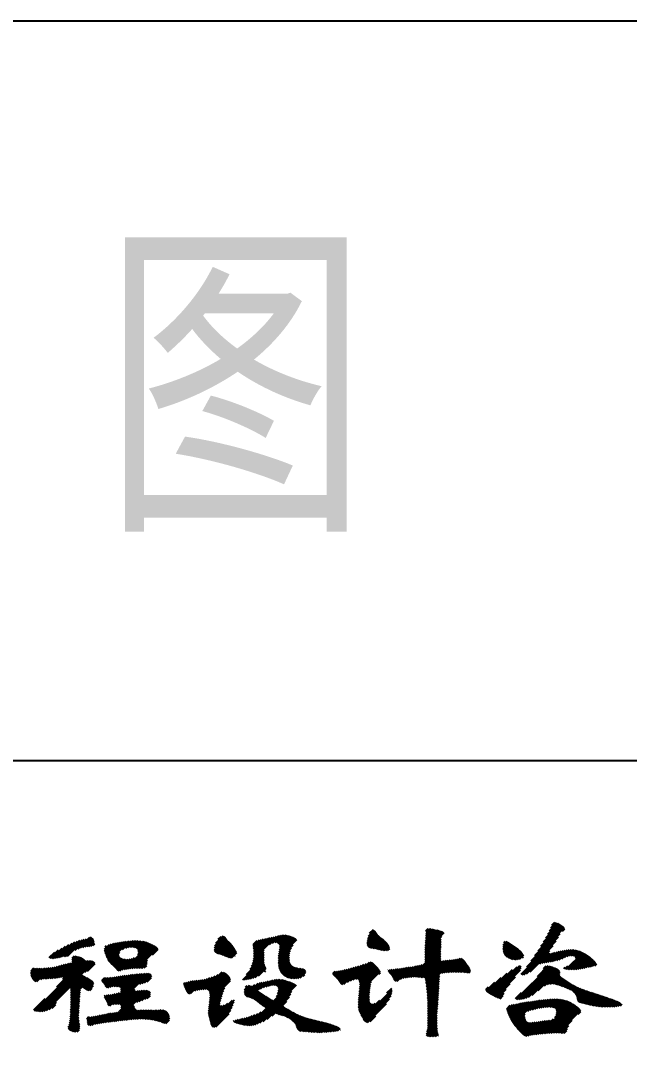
# Model space of a CAD drawing. Extents: x -144902 to 588294, y -160863 to 65494.
# Drawn here: x -60899 to -59256, y 42163 to 44960 of the extents above; entities that cross this region are included whole.
import ezdxf

# ---------------------------------------------------------------- set-up
doc = ezdxf.new("R2010")
doc.units = 0
doc.header["$LTSCALE"] = 100
doc.layers.add('DQ', color=7, linetype='CONTINUOUS')
doc.layers.add('TAB', color=7, linetype='CONTINUOUS')
doc.styles.get("Standard").update_dxf_attribs({"font": 'tssdeng.shx', "width": 0.7, "bigfont": 'tssdchn.shx'})

msp = doc.modelspace()

# ---------------------------------------------------------------- linework, layer by layer
at = {"layer": 'DQ'}
for p, q in [((-59502.68, 42450.134), (-59435.671, 42517.143)), ((-59494.755, 42462.574), (-59438.282, 42519.047)), ((-59487.569, 42474.275), (-59441, 42520.843)), ((-59481.29, 42485.069), (-59443.848, 42522.51)), ((-59476.154, 42494.719), (-59446.808, 42524.065)), ((-59472.058, 42503.329), (-59449.938, 42525.45)), ((-59468.379, 42511.523), (-59453.341, 42526.562)), ((-59465.71, 42518.707), (-59457.285, 42527.132)), ((-60374.534, 42463.168), (-60348.501, 42489.201)), ((-60372.032, 42470.184), (-60351.963, 42490.253)), ((-60365.756, 42480.975), (-60357.951, 42488.78)), ((-60270.338, 42427.408), (-60208.348, 42489.397)), ((-60226.839, 42466.391), (-60202.214, 42491.017)), ((-60218.736, 42469.98), (-60196.585, 42492.131)), ((-60212.299, 42471.902), (-60191.443, 42492.758)), ((-60207.729, 42471.957), (-60186.809, 42492.877)), ((-60204.361, 42470.81), (-60182.614, 42492.558)), ((-60202.023, 42468.634), (-60178.739, 42491.918)), ((-60200.521, 42465.621), (-60175.048, 42491.094)), ((-60199.819, 42457.294), (-60168.049, 42489.064)), ((-60199.808, 42461.82), (-60171.494, 42490.133)), ((-59963.824, 42467.552), (-59935.788, 42495.588)), ((-59963.731, 42472.159), (-59937.741, 42498.15)), ((-59963.168, 42477.237), (-59939.433, 42500.973)), ((-59963.091, 42463.77), (-59933.647, 42493.214)), ((-59962.033, 42482.887), (-59941.279, 42503.641)), ((-59961.419, 42460.927), (-59931.37, 42490.976)), ((-59960.056, 42489.379), (-59943.567, 42505.868)), ((-59958.761, 42459.071), (-59928.997, 42488.835)), ((-59956.986, 42496.963), (-59946.784, 42507.165)), ((-59807.166, 42443.621), (-59761.842, 42488.944)), ((-59807.135, 42448.166), (-59755.957, 42499.344)), ((-59807.074, 42452.742), (-59758.302, 42501.514)), ((-59807, 42457.33), (-59761.36, 42502.971)), ((-59806.876, 42461.969), (-59764.728, 42504.117)), ((-59806.708, 42466.652), (-59768.247, 42505.113)), ((-59806.507, 42471.368), (-59771.91, 42505.965)), ((-59806.223, 42476.167), (-59775.58, 42506.809)), ((-59805.867, 42481.038), (-59779.282, 42507.623)), ((-59805.717, 42503.761), (-59799.474, 42510.004)), ((-59805.465, 42485.954), (-59783.04, 42508.379)), ((-59805.105, 42490.829), (-59786.87, 42509.064)), ((-59804.875, 42500.089), (-59794.934, 42510.029)), ((-59804.848, 42495.601), (-59790.82, 42509.628)), ((-59532.573, 42406.697), (-59442.572, 42496.697)), ((-59521.173, 42422.611), (-59431.137, 42512.648)), ((-59511.379, 42436.92), (-59433.247, 42515.052)), ((-59436.591, 42502.679), (-59430.252, 42509.017)), ((-60810.109, 42429.404), (-60777.522, 42461.991)), ((-60805.13, 42429.869), (-60768.533, 42466.465)), ((-60799.746, 42430.738), (-60760.157, 42470.327)), ((-60793.96, 42432.009), (-60752.407, 42473.562)), ((-60788.138, 42433.316), (-60745.312, 42476.143)), ((-60782.678, 42434.262), (-60738.839, 42478.1)), ((-60777.669, 42434.756), (-60732.953, 42479.471)), ((-60772.514, 42435.396), (-60727.137, 42480.774)), ((-60751.673, 42451.722), (-60720.939, 42482.456)), ((-60743.8, 42455.08), (-60711.847, 42487.033)), ((-60736.935, 42457.431), (-60707.288, 42487.078)), ((-60730.723, 42459.128), (-60704.628, 42485.223)), ((-60724.999, 42460.337), (-60702.652, 42482.685)), ((-60719.655, 42461.167), (-60701.153, 42479.669)), ((-60714.635, 42461.672), (-60700.009, 42476.298)), ((-60709.537, 42462.256), (-60699.259, 42472.533)), ((-60703.572, 42463.706), (-60699.055, 42468.222)), ((-60672.536, 42454.109), (-60659.386, 42467.259)), ((-60672.084, 42450.046), (-60653.253, 42468.877)), ((-60671.272, 42446.343), (-60647.477, 42470.139)), ((-60670.832, 42460.328), (-60667.254, 42463.906)), ((-60670.28, 42442.821), (-60641.844, 42471.257)), ((-60669.177, 42439.409), (-60636.349, 42472.237)), ((-60668.006, 42436.066), (-60630.855, 42473.216)), ((-60666.813, 42432.744), (-60625.441, 42474.115)), ((-60665.464, 42429.578), (-60620.103, 42474.939)), ((-60663.965, 42426.562), (-60614.906, 42475.621)), ((-60662.317, 42423.695), (-60609.809, 42476.204)), ((-60660.488, 42421.009), (-60604.814, 42476.684)), ((-60623.846, 42453.137), (-60599.952, 42477.031)), ((-60618.768, 42399.523), (-60548.523, 42469.768)), ((-60615.328, 42457.141), (-60595.201, 42477.267)), ((-60613.406, 42400.371), (-60545.432, 42468.344)), ((-60609.207, 42458.746), (-60590.561, 42477.392)), ((-60608.207, 42401.054), (-60542.395, 42466.867)), ((-60604.047, 42459.392), (-60586.05, 42477.388)), ((-60602.973, 42401.774), (-60539.444, 42465.304)), ((-60599.403, 42459.521), (-60581.649, 42477.275)), ((-60597.856, 42402.377), (-60536.562, 42463.67)), ((-60595.145, 42459.264), (-60577.371, 42477.038)), ((-60592.844, 42402.874), (-60533.741, 42461.977)), ((-60591.27, 42458.624), (-60573.232, 42476.663)), ((-60587.916, 42457.463), (-60569.225, 42476.155)), ((-60585.114, 42455.751), (-60565.374, 42475.491)), ((-60582.992, 42453.358), (-60561.694, 42474.656)), ((-60582.777, 42440.029), (-60551.672, 42471.134)), ((-60581.728, 42450.108), (-60558.188, 42473.647)), ((-60581.542, 42445.778), (-60554.882, 42472.439)), ((-60375.937, 42452.736), (-60344.107, 42484.565)), ((-60375.623, 42457.564), (-60345.991, 42487.196)), ((-60375.332, 42448.825), (-60342.364, 42481.794)), ((-60373.681, 42445.962), (-60340.351, 42479.292)), ((-60371.251, 42443.877), (-60338.012, 42477.116)), ((-60368.102, 42442.511), (-60335.586, 42475.028)), ((-60364.538, 42441.561), (-60333.253, 42472.846)), ((-60360.959, 42440.625), (-60331.023, 42470.561)), ((-60357.523, 42439.546), (-60328.907, 42468.162)), ((-60354.192, 42438.363), (-60326.879, 42465.676)), ((-60350.95, 42437.09), (-60324.948, 42463.092)), ((-60347.781, 42435.745), (-60323.106, 42460.419)), ((-60271.474, 42462.389), (-60254.325, 42479.538)), ((-60271.34, 42467.038), (-60260.99, 42477.388)), ((-60270.849, 42458.5), (-60248.621, 42480.728)), ((-60270.129, 42454.705), (-60243.021, 42481.813)), ((-60269.729, 42432.53), (-60214.39, 42487.87)), ((-60269.703, 42450.615), (-60237.388, 42482.931)), ((-60269.463, 42446.341), (-60231.733, 42484.071)), ((-60269.423, 42437.352), (-60220.269, 42486.506)), ((-60269.375, 42441.914), (-60226.034, 42485.255)), ((-60203.227, 42426.797), (-60163.847, 42466.178)), ((-60202.995, 42431.544), (-60153.866, 42480.673)), ((-60202.617, 42436.437), (-60155.687, 42483.367)), ((-60202.019, 42441.549), (-60158.352, 42485.217)), ((-60201.24, 42446.843), (-60161.396, 42486.687)), ((-60200.447, 42452.151), (-60164.671, 42487.927)), ((-59955.438, 42457.879), (-59926.559, 42486.758)), ((-59951.716, 42457.086), (-59924.065, 42484.737)), ((-59947.852, 42456.435), (-59921.523, 42482.764)), ((-59944.067, 42455.706), (-59918.997, 42480.776)), ((-59940.352, 42454.906), (-59916.542, 42478.716)), ((-59936.695, 42454.048), (-59914.166, 42476.577)), ((-59933.064, 42453.165), (-59911.884, 42474.345)), ((-59929.371, 42452.343), (-59909.722, 42471.992)), ((-59925.558, 42451.641), (-59907.7, 42469.499)), ((-59921.633, 42451.052), (-59905.874, 42466.811)), ((-59917.556, 42450.614), (-59904.342, 42463.828)), ((-59913.283, 42450.372), (-59903.212, 42460.443)), ((-59807.338, 42420.874), (-59764.402, 42463.81)), ((-59807.243, 42425.485), (-59764.372, 42468.356)), ((-59807.209, 42430.034), (-59764.37, 42472.872)), ((-59807.185, 42434.572), (-59764.299, 42477.458)), ((-59807.171, 42439.1), (-59763.807, 42482.465)), ((-59596.737, 42459.916), (-59582.43, 42474.223)), ((-59596.705, 42455.434), (-59579.727, 42472.411)), ((-59596.426, 42464.741), (-59585.69, 42475.478)), ((-59596.392, 42451.231), (-59577.015, 42470.609)), ((-59595.757, 42447.352), (-59574.301, 42468.807)), ((-59594.803, 42443.791), (-59571.581, 42467.013)), ((-59594.778, 42470.904), (-59590.773, 42474.909)), ((-59593.519, 42440.56), (-59568.859, 42465.22)), ((-59591.864, 42437.7), (-59566.137, 42463.428)), ((-59589.851, 42435.199), (-59563.453, 42461.597)), ((-59547.941, 42386.814), (-59447.089, 42487.666)), ((-59545.694, 42384.546), (-59453.286, 42476.954)), ((-59541.129, 42384.597), (-59461.423, 42464.302)), ((-60821.75, 42431.308), (-60806.775, 42446.282)), ((-60818.727, 42429.816), (-60796.331, 42452.212)), ((-60814.688, 42429.34), (-60786.735, 42457.293)), ((-60799.388, 42376.919), (-60741.924, 42434.383)), ((-60794.143, 42377.649), (-60738.344, 42433.448)), ((-60788.83, 42378.447), (-60734.881, 42432.396)), ((-60760.138, 42429.713), (-60753.35, 42436.501)), ((-60759.649, 42425.687), (-60749.354, 42435.982)), ((-60759.539, 42421.283), (-60745.58, 42435.241)), ((-60658.524, 42418.459), (-60631.24, 42445.743)), ((-60656.427, 42416.041), (-60632.893, 42439.575)), ((-60654.196, 42413.757), (-60632.281, 42435.672)), ((-60651.836, 42411.602), (-60630.493, 42432.946)), ((-60587.99, 42403.212), (-60531.134, 42460.069)), ((-60583.311, 42403.377), (-60528.937, 42457.751)), ((-60543.419, 42438.755), (-60527.703, 42454.471)), ((-60344.611, 42434.4), (-60321.354, 42457.656)), ((-60341.341, 42433.155), (-60319.667, 42454.829)), ((-60337.911, 42432.07), (-60318.084, 42451.897)), ((-60334.205, 42431.261), (-60316.682, 42448.785)), ((-60329.958, 42430.994), (-60315.832, 42445.119)), ((-60320.602, 42435.835), (-60320.307, 42436.13)), ((-60289.327, 42385.845), (-60241.838, 42433.334)), ((-60279.485, 42400.201), (-60241.728, 42437.958)), ((-60275.406, 42408.795), (-60241.619, 42442.582)), ((-60272.951, 42415.764), (-60241.575, 42447.141)), ((-60271.349, 42421.882), (-60241.233, 42451.998)), ((-60203.318, 42422.192), (-60167.778, 42457.731)), ((-60203.261, 42417.734), (-60170.273, 42450.722)), ((-60202.979, 42413.501), (-60171.964, 42444.516)), ((-60202.507, 42409.458), (-60173.022, 42438.943)), ((-60201.8, 42405.65), (-60173.555, 42433.896)), ((-59908.529, 42450.611), (-59902.986, 42456.155)), ((-59844.703, 42378.995), (-59764.456, 42459.242)), ((-59839.992, 42379.191), (-59764.52, 42454.664)), ((-59835.426, 42379.243), (-59764.628, 42450.04)), ((-59830.997, 42379.157), (-59764.804, 42445.35)), ((-59826.733, 42378.906), (-59764.941, 42440.698)), ((-59822.565, 42378.56), (-59765.056, 42436.068)), ((-59587.412, 42433.123), (-59560.839, 42459.696)), ((-59584.58, 42431.441), (-59558.267, 42457.753)), ((-59581.484, 42430.021), (-59555.76, 42455.746)), ((-59578.281, 42428.71), (-59553.309, 42453.682)), ((-59574.92, 42427.556), (-59550.91, 42451.566)), ((-59571.344, 42426.617), (-59548.562, 42449.399)), ((-59567.48, 42425.966), (-59546.277, 42447.17)), ((-59563.123, 42425.809), (-59544.174, 42444.758)), ((-59558.172, 42426.245), (-59542.345, 42442.072)), ((-59552.482, 42427.42), (-59541.019, 42438.883)), ((-59544.362, 42431.026), (-59541.978, 42433.41)), ((-59533.696, 42387.515), (-59470.808, 42450.403)), ((-59523.451, 42393.245), (-59472.789, 42443.908)), ((-59497.851, 42414.331), (-59468.917, 42443.264)), ((-59491.217, 42416.45), (-59463.045, 42444.622)), ((-59485.763, 42417.389), (-59457.212, 42445.94)), ((-59480.344, 42418.294), (-59451.436, 42447.201)), ((-59474.878, 42419.244), (-59445.727, 42448.395)), ((-59469.338, 42420.269), (-59440.093, 42449.515)), ((-59463.74, 42421.353), (-59434.54, 42450.553)), ((-59458.038, 42422.54), (-59429.104, 42451.474)), ((-59452.137, 42423.926), (-59423.784, 42452.28)), ((-59445.908, 42425.641), (-59418.627, 42452.922)), ((-59438.469, 42428.565), (-59413.69, 42453.344)), ((-59430.786, 42431.734), (-59409.049, 42453.47)), ((-59426.419, 42399.982), (-59380.763, 42445.638)), ((-59423.815, 42434.19), (-59404.786, 42453.219)), ((-59422.338, 42399.549), (-59377.787, 42444.099)), ((-59418.063, 42399.31), (-59374.867, 42442.505)), ((-59417.619, 42435.871), (-59400.867, 42452.622)), ((-59413.65, 42399.207), (-59372.026, 42440.831)), ((-59412.32, 42436.655), (-59397.166, 42451.809)), ((-59409.147, 42399.196), (-59369.249, 42439.093)), ((-59408.024, 42436.436), (-59393.645, 42450.816)), ((-59404.579, 42435.366), (-59390.264, 42449.682)), ((-59404.457, 42399.371), (-59366.544, 42437.284)), ((-59402.332, 42433.099), (-59387.012, 42448.419)), ((-59401.39, 42429.526), (-59383.848, 42447.069)), ((-59399.552, 42399.761), (-59363.915, 42435.398)), ((-59394.471, 42400.328), (-59361.359, 42433.44)), ((-60861.029, 42288.189), (-60724.981, 42424.238)), ((-60859.232, 42366.737), (-60821.573, 42404.396)), ((-60857.487, 42287.217), (-60721.15, 42423.554)), ((-60854.813, 42366.641), (-60816.372, 42405.082)), ((-60853.573, 42286.616), (-60716.402, 42423.787)), ((-60849.438, 42286.237), (-60711.967, 42423.708)), ((-60845.12, 42286.04), (-60707.815, 42423.345)), ((-60844.207, 42372.733), (-60811.012, 42405.928)), ((-60840.546, 42286.099), (-60704.062, 42422.583)), ((-60838.578, 42373.847), (-60805.436, 42406.989)), ((-60835.274, 42286.856), (-60700.817, 42421.313)), ((-60833.576, 42374.334), (-60799.557, 42408.354)), ((-60828.837, 42374.558), (-60793.08, 42410.316)), ((-60824.168, 42374.713), (-60786.691, 42412.19)), ((-60819.408, 42374.958), (-60780.647, 42413.719)), ((-60814.552, 42375.299), (-60774.801, 42415.05)), ((-60809.584, 42375.753), (-60769.091, 42416.246)), ((-60804.525, 42376.296), (-60763.216, 42417.606)), ((-60801.354, 42352.379), (-60726.718, 42427.015)), ((-60784.771, 42373.477), (-60728.81, 42429.438)), ((-60784.226, 42378.537), (-60731.654, 42431.109)), ((-60725.654, 42391.962), (-60698.436, 42419.18)), ((-60718.105, 42394.995), (-60697.764, 42415.337)), ((-60649.448, 42409.476), (-60627.96, 42430.963)), ((-60647.093, 42407.316), (-60624.832, 42429.578)), ((-60644.793, 42405.101), (-60621.372, 42428.522)), ((-60642.589, 42402.791), (-60617.597, 42427.782)), ((-60640.548, 42400.317), (-60613.396, 42427.469)), ((-60638.714, 42397.637), (-60608.739, 42427.611)), ((-60635.762, 42396.073), (-60603.692, 42428.143)), ((-60631.313, 42396.008), (-60597.976, 42429.345)), ((-60624.699, 42398.107), (-60591.192, 42431.614)), ((-60578.972, 42403.201), (-60556.297, 42425.877)), ((-60574.742, 42402.917), (-60557.871, 42419.787)), ((-60570.46, 42402.684), (-60557.93, 42415.214)), ((-60565.222, 42403.407), (-60558.305, 42410.324)), ((-60557.93, 42415.214), (-60557.758, 42415.386)), ((-60557.871, 42419.787), (-60557.766, 42419.893)), ((-60298.79, 42371.867), (-60241.947, 42428.71)), ((-60294.53, 42371.612), (-60242.007, 42424.135)), ((-60289.364, 42372.263), (-60241.762, 42419.866)), ((-60283.972, 42373.14), (-60241.13, 42415.983)), ((-60278.424, 42374.174), (-60240.109, 42412.489)), ((-60272.457, 42375.626), (-60238.669, 42409.415)), ((-60265.562, 42378.006), (-60237.266, 42406.302)), ((-60200.897, 42402.039), (-60173.688, 42429.247)), ((-60199.747, 42398.675), (-60173.411, 42425.01)), ((-60198.408, 42395.498), (-60172.713, 42421.193)), ((-60196.839, 42392.553), (-60171.611, 42417.781)), ((-60195.054, 42389.823), (-60170.145, 42414.732)), ((-60193.048, 42387.314), (-60168.3, 42412.062)), ((-60190.798, 42385.049), (-60166.078, 42409.77)), ((-60188.326, 42383.007), (-60163.364, 42407.968)), ((-60185.655, 42381.163), (-60160.28, 42406.538)), ((-60182.75, 42379.554), (-60156.925, 42405.378)), ((-60179.61, 42378.179), (-60153.302, 42404.487)), ((-60038.4, 42365.888), (-59998.901, 42405.386)), ((-60036.808, 42362.965), (-59992.459, 42407.313)), ((-60034.929, 42360.329), (-59985.996, 42409.262)), ((-60032.013, 42358.731), (-59979.452, 42411.291)), ((-60026.683, 42359.546), (-59972.806, 42413.423)), ((-60016.606, 42365.108), (-59965.906, 42415.808)), ((-60008.441, 42368.758), (-59957.839, 42419.36)), ((-60001.191, 42371.493), (-59952.524, 42420.16)), ((-59994.597, 42373.572), (-59949.405, 42418.765)), ((-59989.717, 42373.938), (-59946.692, 42416.963)), ((-59986.858, 42372.282), (-59944.216, 42414.924)), ((-59985.112, 42369.513), (-59941.851, 42412.774)), ((-59984.091, 42366.02), (-59939.586, 42410.525)), ((-59983.564, 42362.032), (-59937.394, 42408.201)), ((-59983.452, 42357.629), (-59935.296, 42405.786)), ((-59891.708, 42372.622), (-59859.769, 42404.562)), ((-59890.017, 42369.799), (-59854.482, 42405.334)), ((-59887.38, 42367.921), (-59849.184, 42406.118)), ((-59882.649, 42368.138), (-59843.856, 42406.931)), ((-59873.391, 42372.881), (-59838.466, 42407.806)), ((-59866.223, 42375.534), (-59832.824, 42408.933)), ((-59860.2, 42377.042), (-59826.984, 42410.258)), ((-59854.727, 42378), (-59821.281, 42411.446)), ((-59849.595, 42378.617), (-59815.488, 42412.725)), ((-59818.443, 42378.166), (-59765.172, 42431.438)), ((-59814.205, 42377.89), (-59765.138, 42426.957)), ((-59809.83, 42377.75), (-59763.786, 42423.794)), ((-59806.785, 42376.28), (-59759.898, 42423.168)), ((-59806.041, 42372.51), (-59754.892, 42423.658)), ((-59805.564, 42368.472), (-59749.887, 42424.149)), ((-59805.061, 42364.46), (-59744.882, 42424.639)), ((-59804.554, 42360.453), (-59739.877, 42425.13)), ((-59804.03, 42356.462), (-59734.855, 42425.637)), ((-59803.492, 42352.486), (-59729.718, 42426.259)), ((-59762.148, 42389.315), (-59724.464, 42426.999)), ((-59756.563, 42390.384), (-59718.939, 42428.008)), ((-59751.401, 42391.032), (-59712.631, 42429.802)), ((-59746.42, 42391.498), (-59707.923, 42429.995)), ((-59741.574, 42391.829), (-59704.889, 42428.515)), ((-59736.813, 42392.076), (-59702.569, 42426.32)), ((-59732.136, 42392.238), (-59700.6, 42423.774)), ((-59727.526, 42392.333), (-59698.784, 42421.075)), ((-59722.966, 42392.378), (-59696.933, 42418.412)), ((-59718.477, 42392.353), (-59695.063, 42415.767)), ((-59714.027, 42392.288), (-59693.141, 42413.174)), ((-59709.652, 42392.148), (-59691.114, 42410.686)), ((-59705.384, 42391.902), (-59689.134, 42408.151)), ((-59701.237, 42391.533), (-59687.442, 42405.329)), ((-59632.418, 42333.94), (-59559.395, 42406.964)), ((-59629.632, 42332.211), (-59551.46, 42410.383)), ((-59626.811, 42330.518), (-59548.277, 42409.051)), ((-59623.926, 42328.889), (-59547.718, 42405.096)), ((-59561.509, 42319.07), (-59471.042, 42409.537)), ((-59557.773, 42318.291), (-59467.435, 42408.628)), ((-59553.028, 42318.521), (-59463.987, 42407.561)), ((-59547.68, 42319.354), (-59460.642, 42406.392)), ((-59541.944, 42320.575), (-59457.363, 42405.156)), ((-59504.21, 42380.883), (-59475.022, 42410.071)), ((-59487.741, 42401.867), (-59480.772, 42408.836)), ((-59432.974, 42402.457), (-59429.48, 42405.951)), ((-59430.143, 42400.773), (-59422.077, 42408.839)), ((-59389.179, 42401.105), (-59358.883, 42431.401)), ((-59383.721, 42402.048), (-59356.505, 42429.264)), ((-59378.072, 42403.182), (-59354.195, 42427.059)), ((-59372.372, 42404.367), (-59351.938, 42424.802)), ((-59366.68, 42405.545), (-59349.729, 42422.496)), ((-59360.987, 42406.723), (-59347.593, 42420.117)), ((-59355.294, 42407.901), (-59345.585, 42417.611)), ((-59349.589, 42409.091), (-59343.911, 42414.77)), ((-60871.08, 42391.006), (-60858.812, 42403.275)), ((-60871.038, 42386.534), (-60854.735, 42402.837)), ((-60870.553, 42396.048), (-60862.894, 42403.707)), ((-60870.436, 42382.621), (-60850.346, 42402.712)), ((-60869.353, 42379.19), (-60845.878, 42402.665)), ((-60867.914, 42376.114), (-60841.251, 42402.777)), ((-60866.226, 42373.288), (-60836.461, 42403.052)), ((-60864.212, 42370.787), (-60831.58, 42403.418)), ((-60861.963, 42368.52), (-60826.599, 42403.884)), ((-60829.008, 42288.608), (-60731.477, 42386.138)), ((-60764.273, 42348.828), (-60729.531, 42383.57)), ((-60763.36, 42331.682), (-60717.694, 42377.348)), ((-60763.304, 42336.252), (-60720.668, 42378.888)), ((-60763.248, 42340.823), (-60723.664, 42380.408)), ((-60763.23, 42345.356), (-60726.675, 42381.911)), ((-60680.094, 42369.8), (-60671.693, 42378.202)), ((-60678.73, 42366.65), (-60667.274, 42378.106)), ((-60676.756, 42364.109), (-60662.971, 42377.894)), ((-60674.769, 42361.581), (-60658.404, 42377.946)), ((-60672.849, 42358.986), (-60653.616, 42378.22)), ((-60671.036, 42356.284), (-60648.648, 42378.673)), ((-60669.375, 42353.431), (-60643.503, 42379.303)), ((-60667.212, 42351.079), (-60638.218, 42380.073)), ((-60663.58, 42350.197), (-60632.8, 42380.976)), ((-60661.65, 42302.464), (-60575.734, 42388.38)), ((-60657.869, 42301.731), (-60570.92, 42388.68)), ((-60657.288, 42351.974), (-60627.344, 42381.918)), ((-60651.478, 42353.269), (-60621.942, 42382.805)), ((-60650.077, 42305.008), (-60566.16, 42388.925)), ((-60646.775, 42353.457), (-60616.573, 42383.659)), ((-60644.639, 42305.931), (-60561.479, 42389.092)), ((-60642.372, 42353.345), (-60611.281, 42384.437)), ((-60640.001, 42306.055), (-60556.892, 42389.163)), ((-60638.145, 42353.058), (-60606.021, 42385.182)), ((-60635.625, 42305.915), (-60552.501, 42389.04)), ((-60634.203, 42352.485), (-60600.82, 42385.869)), ((-60630.692, 42351.482), (-60595.683, 42386.49)), ((-60628.591, 42340.038), (-60580.619, 42388.01)), ((-60628.196, 42349.463), (-60590.6, 42387.059)), ((-60628.135, 42345.009), (-60585.586, 42387.558)), ((-60577.371, 42359.655), (-60548.746, 42388.281)), ((-60570.896, 42361.616), (-60546.149, 42386.362)), ((-60564.233, 42363.763), (-60545.015, 42382.982)), ((-60557.125, 42366.357), (-60545.502, 42377.98)), ((-60422.173, 42343.293), (-60387.966, 42377.5)), ((-60416.671, 42344.281), (-60381.093, 42379.858)), ((-60411.351, 42345.085), (-60373.945, 42382.491)), ((-60406.127, 42345.795), (-60365.997, 42385.925)), ((-60401.125, 42346.282), (-60354.766, 42392.641)), ((-60396.801, 42346.092), (-60350.388, 42392.505)), ((-60393.517, 42344.861), (-60347.31, 42391.067)), ((-60391.149, 42342.714), (-60344.51, 42389.353)), ((-60389.509, 42339.839), (-60341.851, 42387.497)), ((-60388.464, 42336.37), (-60339.306, 42385.528)), ((-60388.163, 42323.126), (-60333.275, 42378.014)), ((-60387.905, 42332.414), (-60336.96, 42383.359)), ((-60387.824, 42327.981), (-60334.911, 42380.893)), ((-60256.616, 42382.438), (-60236.28, 42402.774)), ((-60241.199, 42393.34), (-60237.686, 42396.853)), ((-60176.251, 42377.023), (-60149.488, 42403.786)), ((-60172.665, 42376.094), (-60145.494, 42403.265)), ((-60168.826, 42375.418), (-60141.39, 42402.855)), ((-60164.737, 42374.993), (-60137.497, 42402.232)), ((-60160.412, 42374.803), (-60134.143, 42401.072)), ((-60155.768, 42374.932), (-60131.431, 42399.269)), ((-60150.734, 42375.452), (-60129.663, 42396.522)), ((-60144.875, 42376.796), (-60129.146, 42392.524)), ((-60136.24, 42380.916), (-60131.571, 42385.585)), ((-60056.633, 42388.287), (-60049.998, 42394.922)), ((-60055.262, 42385.143), (-60045.247, 42395.158)), ((-60053.195, 42382.696), (-60040.153, 42395.738)), ((-60050.848, 42380.528), (-60034.79, 42396.586)), ((-60048.521, 42378.34), (-60029.185, 42397.677)), ((-60046.272, 42376.075), (-60023.419, 42398.927)), ((-60044.124, 42373.708), (-60017.487, 42400.344)), ((-60042.072, 42371.245), (-60011.423, 42401.894)), ((-60040.158, 42368.644), (-60005.241, 42403.562)), ((-59984.949, 42338.073), (-59928.08, 42394.943)), ((-59984.458, 42343.079), (-59929.584, 42397.953)), ((-59984.033, 42348.019), (-59931.34, 42400.711)), ((-59983.68, 42352.886), (-59933.279, 42403.288)), ((-59932.035, 42386.473), (-59927.737, 42390.77)), ((-59907.394, 42397.57), (-59906.368, 42398.595)), ((-59906.604, 42393.844), (-59900.769, 42399.679)), ((-59904.654, 42391.28), (-59895.945, 42399.989)), ((-59902.556, 42388.863), (-59890.928, 42400.491)), ((-59900.433, 42386.472), (-59885.839, 42401.066)), ((-59898.382, 42384.008), (-59880.691, 42401.699)), ((-59896.483, 42381.392), (-59875.484, 42402.391)), ((-59894.721, 42378.639), (-59870.269, 42403.092)), ((-59893.132, 42375.713), (-59865.02, 42403.826)), ((-59802.971, 42348.492), (-59768.017, 42383.445)), ((-59802.47, 42344.478), (-59768.28, 42378.668)), ((-59697.268, 42390.988), (-59686.054, 42402.202)), ((-59693.253, 42390.489), (-59685.112, 42398.629)), ((-59689.021, 42390.205), (-59684.653, 42394.573)), ((-59640.415, 42339.487), (-59602.439, 42377.464)), ((-59637.844, 42337.544), (-59586.305, 42389.083)), ((-59635.163, 42335.71), (-59571.62, 42399.253)), ((-59621.001, 42327.298), (-59550.082, 42398.217)), ((-59618.031, 42325.753), (-59563.896, 42379.888)), ((-59535.927, 42322.078), (-59454.158, 42403.847)), ((-59528.792, 42324.698), (-59451.07, 42402.42)), ((-59518.768, 42330.207), (-59448.193, 42400.783)), ((-59501.896, 42342.565), (-59445.611, 42398.849)), ((-59484.851, 42355.095), (-59443.586, 42396.359)), ((-59476.967, 42358.464), (-59443.057, 42392.374)), ((-59470.992, 42359.925), (-59444.052, 42386.864)), ((-59465.937, 42360.464), (-59442.858, 42383.543)), ((-59461.528, 42360.358), (-59440.861, 42381.026)), ((-59457.603, 42359.769), (-59438.483, 42378.889)), ((-59453.904, 42358.953), (-59435.87, 42376.987)), ((-60763.471, 42322.541), (-60735.876, 42350.137)), ((-60763.415, 42327.112), (-60714.76, 42375.767)), ((-60735.804, 42350.208), (-60711.871, 42374.141)), ((-60731.044, 42350.454), (-60709.043, 42372.454)), ((-60728.062, 42348.921), (-60706.334, 42370.649)), ((-60725.277, 42347.191), (-60703.977, 42368.491)), ((-60722.613, 42345.34), (-60702.134, 42365.82)), ((-60719.95, 42343.489), (-60701.279, 42362.159)), ((-60716.522, 42342.402), (-60702.476, 42356.448)), ((-60711.972, 42342.437), (-60705.783, 42348.626)), ((-60458.627, 42361.016), (-60455.61, 42364.033)), ((-60458.233, 42356.895), (-60450.119, 42365.01)), ((-60457.067, 42353.547), (-60443.86, 42366.753)), ((-60455.729, 42350.37), (-60437.673, 42368.425)), ((-60454.287, 42347.297), (-60432.084, 42369.5)), ((-60452.792, 42344.277), (-60426.952, 42370.117)), ((-60451.263, 42341.292), (-60422.16, 42370.395)), ((-60449.604, 42338.436), (-60417.494, 42370.546)), ((-60447.695, 42335.83), (-60412.368, 42371.157)), ((-60445.319, 42333.691), (-60406.816, 42372.194)), ((-60440.315, 42334.181), (-60400.857, 42373.639)), ((-60428.32, 42341.661), (-60394.566, 42375.415)), ((-60389.575, 42308.17), (-60348.122, 42349.623)), ((-60389.078, 42313.181), (-60332.652, 42369.608)), ((-60388.602, 42318.173), (-60332.341, 42374.433)), ((-60294.873, 42339.666), (-60278.242, 42356.297)), ((-60294.566, 42335.458), (-60274.886, 42355.139)), ((-60294.515, 42344.539), (-60281.635, 42357.419)), ((-60293.716, 42331.793), (-60266.688, 42358.821)), ((-60292.159, 42328.836), (-60258.224, 42362.771)), ((-60292.152, 42351.416), (-60287.425, 42356.143)), ((-60289.724, 42326.756), (-60251.985, 42364.495)), ((-60286.725, 42325.24), (-60246.622, 42365.343)), ((-60283.201, 42324.25), (-60241.162, 42366.289)), ((-60282.4, 42248.3), (-60166.181, 42364.519)), ((-60279.519, 42323.416), (-60235.523, 42367.413)), ((-60277.636, 42248.549), (-60162.984, 42363.201)), ((-60272.423, 42249.248), (-60159.917, 42361.753)), ((-60266.676, 42250.48), (-60157.057, 42360.099)), ((-60260.25, 42252.392), (-60154.696, 42357.946)), ((-60251.254, 42347.167), (-60229.789, 42368.632)), ((-60243.574, 42350.333), (-60223.962, 42369.944)), ((-60236.522, 42352.869), (-60218.063, 42371.329)), ((-60230.076, 42354.801), (-60212.295, 42372.582)), ((-60224.203, 42356.159), (-60207.251, 42373.111)), ((-60218.99, 42356.858), (-60202.539, 42373.308)), ((-60214.526, 42356.807), (-60198.082, 42373.251)), ((-60210.627, 42356.191), (-60194.043, 42372.774)), ((-60208.514, 42326.701), (-60169.466, 42365.749)), ((-60207.422, 42354.881), (-60190.246, 42372.057)), ((-60205.538, 42334.191), (-60172.801, 42366.928)), ((-60204.916, 42352.873), (-60186.609, 42371.18)), ((-60203.658, 42340.586), (-60176.173, 42368.071)), ((-60203.405, 42349.869), (-60183.06, 42370.213)), ((-60202.879, 42345.88), (-60179.591, 42369.168)), ((-59987.003, 42317.96), (-59955.967, 42348.996)), ((-59986.599, 42322.879), (-59955.14, 42354.338)), ((-59986.089, 42327.903), (-59953.869, 42360.124)), ((-59985.49, 42333.018), (-59951.807, 42366.7)), ((-59910.293, 42335.979), (-59897.293, 42348.979)), ((-59802.036, 42340.397), (-59768.542, 42373.891)), ((-59801.652, 42336.266), (-59768.805, 42369.114)), ((-59801.313, 42332.09), (-59769.067, 42364.336)), ((-59801.017, 42327.872), (-59769.329, 42359.559)), ((-59800.759, 42323.615), (-59769.592, 42354.782)), ((-59800.553, 42319.306), (-59769.854, 42350.005)), ((-59643.392, 42345.54), (-59636.125, 42352.807)), ((-59642.761, 42341.656), (-59619.038, 42365.379)), ((-59614.998, 42324.272), (-59577.716, 42361.554)), ((-59450.324, 42358.019), (-59433.143, 42375.2)), ((-59446.834, 42356.994), (-59430.416, 42373.412)), ((-59443.403, 42355.91), (-59427.689, 42371.624)), ((-59440.023, 42354.775), (-59424.962, 42369.837)), ((-59436.681, 42353.603), (-59422.235, 42368.049)), ((-59433.368, 42352.401), (-59419.508, 42366.261)), ((-59430.099, 42351.155), (-59416.781, 42364.474)), ((-59426.881, 42349.858), (-59414.054, 42362.686)), ((-59423.703, 42348.522), (-59411.315, 42360.91)), ((-59420.6, 42347.11), (-59408.504, 42359.206)), ((-59417.574, 42345.622), (-59405.643, 42357.553)), ((-59414.63, 42344.05), (-59402.721, 42355.96)), ((-59411.799, 42342.367), (-59399.75, 42354.416)), ((-59409.12, 42340.531), (-59396.73, 42352.921)), ((-59406.636, 42338.501), (-59393.658, 42351.478)), ((-59404.402, 42336.219), (-59390.541, 42350.08)), ((-59402.372, 42333.735), (-59387.383, 42348.724)), ((-60863.51, 42290.224), (-60832.63, 42321.103)), ((-60763.692, 42299.747), (-60738.865, 42324.573)), ((-60763.654, 42304.299), (-60738.515, 42329.438)), ((-60763.638, 42308.83), (-60738.115, 42334.354)), ((-60763.582, 42313.4), (-60737.682, 42339.301)), ((-60763.527, 42317.971), (-60737.044, 42344.453)), ((-60672.604, 42327.629), (-60670.435, 42329.798)), ((-60672.294, 42323.423), (-60664.513, 42331.205)), ((-60670.583, 42320.62), (-60659.619, 42331.584)), ((-60668.759, 42317.929), (-60654.457, 42332.231)), ((-60667.243, 42314.93), (-60649.056, 42333.117)), ((-60665.902, 42311.757), (-60643.428, 42334.23)), ((-60664.654, 42308.49), (-60637.642, 42335.502)), ((-60663.495, 42305.135), (-60631.664, 42336.965)), ((-60656.298, 42258.155), (-60571.137, 42343.315)), ((-60651.111, 42258.827), (-60566.43, 42343.508)), ((-60645.953, 42259.47), (-60561.832, 42343.591)), ((-60640.795, 42260.114), (-60557.425, 42343.483)), ((-60631.71, 42287.257), (-60575.938, 42343.03)), ((-60631.509, 42305.517), (-60590.883, 42346.143)), ((-60628.325, 42304.187), (-60589.904, 42342.608)), ((-60627.4, 42296.082), (-60580.884, 42342.598)), ((-60627.161, 42300.836), (-60585.881, 42342.116)), ((-60585.356, 42311.037), (-60553.561, 42342.833)), ((-60579.095, 42312.784), (-60550.609, 42341.269)), ((-60572.084, 42315.28), (-60548.69, 42338.674)), ((-60563.584, 42319.265), (-60548.258, 42334.591)), ((-60557.67, 42320.664), (-60548.838, 42329.497)), ((-60391.693, 42287.993), (-60356.675, 42323.011)), ((-60391.279, 42292.922), (-60354.699, 42329.502)), ((-60390.777, 42297.939), (-60352.796, 42335.919)), ((-60390.185, 42303.045), (-60350.657, 42342.574)), ((-60276.112, 42322.309), (-60256.726, 42341.695)), ((-60272.894, 42321.012), (-60254.114, 42339.792)), ((-60269.837, 42319.554), (-60251.366, 42338.026)), ((-60266.979, 42317.898), (-60248.563, 42336.314)), ((-60264.275, 42316.087), (-60245.83, 42334.532)), ((-60261.697, 42314.15), (-60243.097, 42332.751)), ((-60259.212, 42312.12), (-60240.363, 42330.969)), ((-60256.791, 42310.027), (-60237.63, 42329.188)), ((-60254.315, 42307.988), (-60234.897, 42327.406)), ((-60252.912, 42255.214), (-60167.326, 42340.8)), ((-60251.805, 42305.983), (-60232.163, 42325.625)), ((-60249.256, 42304.018), (-60229.43, 42323.843)), ((-60246.634, 42302.125), (-60226.66, 42322.099)), ((-60244.385, 42259.227), (-60169.901, 42333.711)), ((-60233.97, 42265.127), (-60173.203, 42325.894)), ((-59987.542, 42303.877), (-59957.222, 42334.198)), ((-59987.484, 42308.45), (-59956.953, 42338.981)), ((-59987.354, 42299.55), (-59957.383, 42329.521)), ((-59987.301, 42313.147), (-59956.546, 42343.903)), ((-59986.875, 42295.514), (-59957.478, 42324.912)), ((-59986.142, 42291.733), (-59957.435, 42320.44)), ((-59974.968, 42266.789), (-59896.024, 42345.733)), ((-59973.314, 42263.928), (-59896.211, 42341.031)), ((-59971.573, 42261.154), (-59897.169, 42335.559)), ((-59969.498, 42258.714), (-59899.222, 42328.991)), ((-59800.363, 42314.981), (-59770.117, 42345.228)), ((-59800.222, 42310.608), (-59770.379, 42340.451)), ((-59800.094, 42306.221), (-59770.642, 42335.673)), ((-59800.001, 42301.799), (-59770.915, 42330.886)), ((-59799.939, 42297.346), (-59771.205, 42326.08)), ((-59799.907, 42292.864), (-59771.51, 42321.261)), ((-59611.884, 42322.871), (-59588.315, 42346.44)), ((-59608.639, 42321.601), (-59594.368, 42335.872)), ((-59605.089, 42320.637), (-59596.555, 42329.171)), ((-59563.805, 42321.288), (-59547.696, 42337.397)), ((-59400.576, 42331.016), (-59384.174, 42347.418)), ((-59399.071, 42328.007), (-59380.916, 42346.161)), ((-59398.017, 42324.546), (-59377.63, 42344.933)), ((-59397.345, 42320.703), (-59374.288, 42343.76)), ((-59396.481, 42317.052), (-59370.916, 42342.618)), ((-59395.167, 42313.852), (-59367.506, 42341.513)), ((-59392.899, 42311.605), (-59364.09, 42340.413)), ((-59389.686, 42310.303), (-59360.677, 42339.312)), ((-59386.236, 42309.238), (-59357.268, 42338.206)), ((-59382.7, 42308.26), (-59353.86, 42337.1)), ((-59379.111, 42307.334), (-59350.448, 42335.996)), ((-59375.47, 42306.46), (-59347.043, 42334.887)), ((-59371.794, 42305.621), (-59343.641, 42333.775)), ((-59368.099, 42304.801), (-59340.242, 42332.659)), ((-59364.394, 42303.991), (-59336.847, 42331.539)), ((-59360.661, 42303.21), (-59333.449, 42330.422)), ((-59356.905, 42302.452), (-59330.066, 42329.291)), ((-59353.11, 42301.732), (-59326.681, 42328.161)), ((-59349.27, 42301.057), (-59323.301, 42327.026)), ((-59345.396, 42300.416), (-59319.918, 42325.894)), ((-59341.462, 42299.836), (-59316.547, 42324.751)), ((-59337.461, 42299.322), (-59313.184, 42323.599)), ((-59333.387, 42298.881), (-59309.827, 42322.441)), ((-59329.231, 42298.523), (-59306.48, 42321.273)), ((-60821.675, 42291.426), (-60801.826, 42311.275)), ((-60813.603, 42294.983), (-60803.947, 42304.639)), ((-60764.926, 42271.424), (-60740.7, 42295.651)), ((-60764.531, 42276.334), (-60740.407, 42300.458)), ((-60764.241, 42281.138), (-60740.118, 42305.262)), ((-60764.032, 42285.862), (-60739.82, 42310.075)), ((-60763.87, 42290.539), (-60739.505, 42314.904)), ((-60763.766, 42295.158), (-60739.198, 42319.726)), ((-60635.652, 42260.741), (-60592.932, 42303.461)), ((-60630.545, 42261.334), (-60591.893, 42299.985)), ((-60625.438, 42261.926), (-60590.579, 42296.785)), ((-60620.347, 42262.503), (-60589.02, 42293.83)), ((-60391.882, 42283.289), (-60358.518, 42316.653)), ((-60391.621, 42279.036), (-60360.092, 42310.564)), ((-60391.001, 42275.141), (-60360.85, 42305.292)), ((-60390.192, 42271.435), (-60359.122, 42302.505)), ((-60389.266, 42267.846), (-60355.041, 42302.072)), ((-60388.253, 42264.345), (-60348.358, 42304.239)), ((-60387.312, 42260.771), (-60339.597, 42308.486)), ((-60386.386, 42257.182), (-60326.721, 42316.848)), ((-60385.473, 42253.581), (-60321.938, 42317.115)), ((-60384.628, 42249.911), (-60322.714, 42311.825)), ((-60383.326, 42246.698), (-60325.129, 42304.896)), ((-60380.916, 42244.593), (-60328.027, 42297.482)), ((-60243.921, 42300.323), (-60223.866, 42320.379)), ((-60241.198, 42298.531), (-60221.021, 42318.708)), ((-60238.615, 42296.599), (-60218.056, 42317.159)), ((-60220.133, 42274.449), (-60180.875, 42313.707)), ((-60209.437, 42280.63), (-60188.604, 42301.464)), ((-60206.075, 42279.477), (-60186.938, 42298.615)), ((-60202.735, 42278.302), (-60184.055, 42296.983)), ((-60199.272, 42277.251), (-60181.169, 42295.354)), ((-60195.774, 42276.235), (-60178.283, 42293.725)), ((-59985.184, 42288.176), (-59957.089, 42316.272)), ((-59984.028, 42284.817), (-59956.216, 42312.63)), ((-59982.721, 42281.61), (-59954.586, 42309.745)), ((-59981.238, 42278.578), (-59952.061, 42307.755)), ((-59979.705, 42275.596), (-59948.183, 42307.119)), ((-59978.149, 42272.637), (-59942.003, 42308.784)), ((-59976.573, 42269.699), (-59929.818, 42316.453)), ((-59966.742, 42256.956), (-59903.297, 42320.401)), ((-59962.704, 42256.479), (-59911.7, 42307.484)), ((-59799.931, 42270.266), (-59773.369, 42296.829)), ((-59799.905, 42274.807), (-59772.924, 42301.788)), ((-59799.895, 42288.361), (-59771.831, 42316.425)), ((-59799.895, 42283.846), (-59772.174, 42311.568)), ((-59799.895, 42279.331), (-59772.54, 42306.687)), ((-59587.213, 42293.366), (-59577.833, 42302.745)), ((-59586.466, 42289.598), (-59571.557, 42304.506)), ((-59585.348, 42286.201), (-59565.731, 42305.818)), ((-59584.112, 42282.922), (-59560.069, 42306.965)), ((-59582.817, 42279.703), (-59554.499, 42308.02)), ((-59581.469, 42276.536), (-59548.989, 42309.016)), ((-59580.101, 42273.389), (-59543.536, 42309.954)), ((-59578.726, 42270.249), (-59538.127, 42310.848)), ((-59577.28, 42267.181), (-59532.734, 42311.727)), ((-59575.756, 42264.189), (-59527.37, 42312.576)), ((-59574.171, 42261.26), (-59522, 42313.431)), ((-59572.492, 42258.425), (-59516.65, 42314.266)), ((-59570.759, 42255.642), (-59511.342, 42315.059)), ((-59568.961, 42252.926), (-59506.101, 42315.786)), ((-59530.254, 42287.118), (-59500.88, 42316.492)), ((-59523.643, 42289.214), (-59495.713, 42317.144)), ((-59517.454, 42290.888), (-59490.614, 42317.729)), ((-59511.474, 42292.353), (-59485.56, 42318.268)), ((-59505.588, 42293.725), (-59480.572, 42318.741)), ((-59499.839, 42294.959), (-59475.646, 42319.152)), ((-59497.218, 42225.345), (-59412.216, 42310.346)), ((-59494.24, 42296.043), (-59470.788, 42319.496)), ((-59492.189, 42225.859), (-59409.294, 42308.754)), ((-59488.832, 42296.937), (-59466.011, 42319.758)), ((-59487.19, 42226.343), (-59406.481, 42307.052)), ((-59483.63, 42297.624), (-59461.307, 42319.947)), ((-59482.232, 42226.786), (-59403.751, 42305.268)), ((-59478.698, 42298.041), (-59456.704, 42320.036)), ((-59477.308, 42227.196), (-59401.069, 42303.435)), ((-59474.05, 42298.174), (-59452.203, 42320.022)), ((-59472.454, 42227.535), (-59398.448, 42301.541)), ((-59469.69, 42298.02), (-59447.865, 42319.845)), ((-59467.657, 42227.817), (-59395.908, 42299.566)), ((-59465.547, 42297.649), (-59443.691, 42319.504)), ((-59462.918, 42228.042), (-59393.463, 42297.497)), ((-59461.76, 42296.921), (-59439.661, 42319.02)), ((-59458.351, 42295.815), (-59435.782, 42318.384)), ((-59458.284, 42228.16), (-59391.151, 42295.294)), ((-59457.7, 42269.378), (-59415.234, 42311.843)), ((-59455.584, 42294.067), (-59432.058, 42317.593)), ((-59453.778, 42277.814), (-59418.367, 42313.225)), ((-59453.742, 42228.188), (-59389.054, 42292.876)), ((-59453.576, 42291.561), (-59428.447, 42316.689)), ((-59452.566, 42288.056), (-59424.962, 42315.66)), ((-59452.536, 42283.57), (-59421.61, 42314.497)), ((-59324.964, 42298.275), (-59303.133, 42320.106)), ((-59320.537, 42298.187), (-59299.803, 42318.921)), ((-59316.009, 42298.2), (-59296.491, 42317.718)), ((-59311.401, 42298.293), (-59293.207, 42316.488)), ((-59306.741, 42298.439), (-59289.942, 42315.238)), ((-59301.989, 42298.676), (-59286.739, 42313.926)), ((-59297.124, 42299.026), (-59283.624, 42312.526)), ((-59292.109, 42299.526), (-59280.853, 42310.782)), ((-59286.747, 42300.373), (-59278.316, 42308.805)), ((-59281.279, 42301.327), (-59276.084, 42306.522)), ((-60770.229, 42243.548), (-60741.786, 42271.99)), ((-60770.032, 42239.229), (-60741.659, 42267.603)), ((-60768.041, 42250.25), (-60741.659, 42276.633)), ((-60766.947, 42255.859), (-60741.463, 42281.343)), ((-60766.135, 42261.185), (-60741.234, 42286.087)), ((-60765.457, 42266.379), (-60740.972, 42290.863)), ((-60720.469, 42266.219), (-60714.405, 42272.283)), ((-60719.617, 42262.557), (-60710.377, 42271.797)), ((-60718.842, 42258.817), (-60705.157, 42272.501)), ((-60718.193, 42254.951), (-60699.697, 42273.446)), ((-60717.358, 42251.271), (-60694.147, 42274.482)), ((-60715.314, 42248.8), (-60688.564, 42275.551)), ((-60711.426, 42248.174), (-60682.963, 42276.636)), ((-60705.672, 42249.413), (-60677.264, 42277.821)), ((-60698.914, 42251.656), (-60671.585, 42278.985)), ((-60693.283, 42252.772), (-60665.954, 42280.102)), ((-60687.847, 42253.694), (-60660.406, 42281.135)), ((-60682.485, 42254.541), (-60654.99, 42282.036)), ((-60677.198, 42255.313), (-60649.737, 42282.775)), ((-60671.929, 42256.067), (-60644.66, 42283.336)), ((-60666.694, 42256.788), (-60639.371, 42284.111)), ((-60661.488, 42257.479), (-60632.665, 42286.303)), ((-60615.302, 42263.032), (-60587.064, 42291.271)), ((-60610.268, 42263.551), (-60583.61, 42290.21)), ((-60605.272, 42264.033), (-60579.247, 42290.058)), ((-60600.297, 42264.493), (-60574.642, 42290.149)), ((-60595.366, 42264.909), (-60570.036, 42290.239)), ((-60590.494, 42265.267), (-60565.431, 42290.33)), ((-60585.672, 42265.574), (-60560.891, 42290.355)), ((-60580.923, 42265.808), (-60556.438, 42290.293)), ((-60576.275, 42265.942), (-60551.986, 42290.231)), ((-60571.753, 42265.949), (-60547.534, 42290.168)), ((-60567.329, 42265.858), (-60543.082, 42290.106)), ((-60562.986, 42265.686), (-60538.629, 42290.043)), ((-60558.723, 42265.434), (-60534.082, 42290.076)), ((-60554.569, 42265.074), (-60529.361, 42290.282)), ((-60550.484, 42264.644), (-60524.338, 42290.79)), ((-60546.491, 42264.123), (-60519.51, 42291.104)), ((-60542.599, 42263.5), (-60515.183, 42290.915)), ((-60538.795, 42262.789), (-60511.343, 42290.241)), ((-60535.03, 42262.04), (-60507.964, 42289.106)), ((-60531.316, 42261.239), (-60505.045, 42287.51)), ((-60527.685, 42260.355), (-60502.71, 42285.33)), ((-60524.174, 42259.351), (-60500.813, 42282.712)), ((-60520.827, 42258.183), (-60499.285, 42279.725)), ((-60517.737, 42256.759), (-60497.922, 42276.573)), ((-60514.678, 42255.303), (-60496.808, 42273.173)), ((-60511.283, 42254.183), (-60496.294, 42269.172)), ((-60377.346, 42243.648), (-60331.254, 42289.741)), ((-60372.042, 42244.438), (-60335.717, 42280.763)), ((-60319.698, 42256.149), (-60310.854, 42264.993)), ((-60316.367, 42254.965), (-60305.059, 42266.274)), ((-60312.921, 42253.897), (-60299.155, 42267.663)), ((-60309.398, 42252.905), (-60293.127, 42269.177)), ((-60305.847, 42251.941), (-60286.915, 42270.873)), ((-60302.23, 42251.043), (-60280.518, 42272.756)), ((-60298.537, 42250.222), (-60273.785, 42274.974)), ((-60294.752, 42249.492), (-60266.661, 42277.583)), ((-60290.865, 42248.865), (-60258.804, 42280.925)), ((-60286.769, 42248.446), (-60249.86, 42285.354)), ((-60192.246, 42275.248), (-60175.397, 42292.096)), ((-60188.76, 42274.219), (-60172.512, 42290.467)), ((-60185.429, 42273.035), (-60169.626, 42288.838)), ((-60182.252, 42271.698), (-60166.743, 42287.207)), ((-60179.21, 42270.224), (-60163.907, 42285.528)), ((-60176.297, 42268.623), (-60161.031, 42283.889)), ((-60173.495, 42266.91), (-60158.113, 42282.292)), ((-60170.784, 42265.107), (-60155.144, 42280.747)), ((-60168.182, 42263.194), (-60152.127, 42279.249)), ((-60165.695, 42261.166), (-60149.052, 42277.809)), ((-60163.319, 42259.027), (-60145.942, 42276.404)), ((-60161.087, 42256.745), (-60142.775, 42275.057)), ((-60159.052, 42254.265), (-60139.549, 42273.768)), ((-60157.25, 42251.552), (-60136.28, 42272.522)), ((-60155.735, 42248.552), (-60132.964, 42271.324)), ((-60154.677, 42245.096), (-60129.596, 42270.177)), ((-60153.587, 42241.671), (-60126.182, 42269.076)), ((-60152.134, 42238.609), (-60122.738, 42268.005)), ((-60150.137, 42236.091), (-60119.271, 42266.957)), ((-60147.541, 42234.172), (-60115.77, 42265.943)), ((-60144.263, 42232.936), (-60112.23, 42264.969)), ((-59955.624, 42259.045), (-59939.927, 42274.742)), ((-59800.414, 42242.695), (-59774.843, 42268.266)), ((-59800.192, 42247.432), (-59774.81, 42272.814)), ((-59800.086, 42252.052), (-59774.684, 42277.454)), ((-59800.022, 42256.631), (-59774.483, 42282.17)), ((-59799.972, 42261.195), (-59774.199, 42286.969)), ((-59799.94, 42265.742), (-59773.819, 42291.863)), ((-59567.11, 42250.262), (-59537.716, 42279.656)), ((-59565.182, 42247.676), (-59537.964, 42274.893)), ((-59563.195, 42245.147), (-59537.476, 42270.867)), ((-59561.166, 42242.662), (-59536.505, 42267.322)), ((-59502.286, 42224.791), (-59460.564, 42266.513)), ((-59449.271, 42228.144), (-59387.362, 42290.053)), ((-59393.909, 42278.991), (-59387.247, 42285.654)), ((-60768.071, 42236.676), (-60741.297, 42263.45)), ((-60765.312, 42234.92), (-60740.671, 42259.561)), ((-60762.231, 42233.486), (-60739.913, 42255.804)), ((-60758.868, 42232.335), (-60739.368, 42251.835)), ((-60755.352, 42231.336), (-60739.083, 42247.605)), ((-60751.47, 42230.703), (-60739.166, 42243.008)), ((-60746.575, 42231.083), (-60740.283, 42237.375)), ((-60507.34, 42253.611), (-60497.042, 42263.909)), ((-60324.634, 42260.243), (-60322.833, 42262.044)), ((-60322.82, 42257.542), (-60316.54, 42263.822)), ((-60140.083, 42232.601), (-60108.661, 42264.024)), ((-60135.777, 42232.393), (-60105.054, 42263.115)), ((-60131.557, 42232.098), (-60101.397, 42262.257)), ((-60127.389, 42231.751), (-60097.701, 42261.439)), ((-60123.25, 42231.376), (-60093.968, 42260.658)), ((-60119.124, 42230.987), (-60090.188, 42259.923)), ((-60114.977, 42230.619), (-60086.446, 42259.15)), ((-60110.763, 42230.318), (-60082.777, 42258.304)), ((-60106.516, 42230.051), (-60079.148, 42257.419)), ((-60102.205, 42229.846), (-60075.556, 42256.495)), ((-60097.803, 42229.734), (-60072.02, 42255.517)), ((-60093.323, 42229.7), (-60068.522, 42254.5)), ((-60088.721, 42229.786), (-60065.053, 42253.454)), ((-60084.021, 42229.972), (-60061.619, 42252.373)), ((-60079.233, 42230.245), (-60058.222, 42251.256)), ((-60074.406, 42230.558), (-60054.841, 42250.122)), ((-60069.512, 42230.936), (-60051.508, 42248.941)), ((-60064.597, 42231.337), (-60048.225, 42247.709)), ((-60059.641, 42231.778), (-60045.026, 42246.393)), ((-60054.624, 42232.28), (-60041.955, 42244.949)), ((-60049.424, 42232.965), (-60039.065, 42243.325)), ((-60043.87, 42234.005), (-60036.552, 42241.323)), ((-60036.751, 42236.609), (-60035.519, 42237.841)), ((-59803.648, 42225.916), (-59774.725, 42254.84)), ((-59803.515, 42221.535), (-59774.642, 42250.408)), ((-59802.315, 42231.764), (-59774.788, 42259.291)), ((-59801.161, 42237.433), (-59774.821, 42263.773)), ((-59801.131, 42219.404), (-59774.511, 42246.024)), ((-59797.493, 42218.527), (-59774.313, 42241.707)), ((-59793.303, 42218.203), (-59774.03, 42237.476)), ((-59559.096, 42240.217), (-59535.211, 42264.102)), ((-59556.991, 42237.807), (-59533.741, 42261.058)), ((-59554.867, 42235.417), (-59531.704, 42258.579)), ((-59552.725, 42233.044), (-59528.727, 42257.042)), ((-59550.542, 42230.712), (-59524.866, 42256.388)), ((-59548.302, 42228.438), (-59520.408, 42256.331)), ((-59545.998, 42226.227), (-59515.343, 42256.882)), ((-59543.566, 42224.144), (-59510.002, 42257.708)), ((-59540.89, 42222.305), (-59504.685, 42258.51)), ((-59537.977, 42220.703), (-59499.402, 42259.278)), ((-59534.557, 42219.608), (-59494.163, 42260.002)), ((-59529.249, 42220.402), (-59488.948, 42260.703)), ((-59523.05, 42222.086), (-59483.796, 42261.34)), ((-59517.709, 42222.912), (-59478.715, 42261.907)), ((-59512.506, 42223.601), (-59473.754, 42262.353)), ((-59507.37, 42224.222), (-59468.621, 42262.971)), ((-59444.861, 42228.04), (-59410.104, 42262.797)), ((-59440.52, 42227.866), (-59419.755, 42248.63)), ((-59436.33, 42227.541), (-59423.559, 42240.312)), ((-59788.87, 42218.121), (-59773.584, 42233.407)), ((-59784.283, 42218.193), (-59772.675, 42229.801)), ((-59779.458, 42218.503), (-59771.669, 42226.292)), ((-59773.369, 42220.078), (-59771.588, 42221.858)), ((-59431.964, 42227.392), (-59424.684, 42234.672))]:
    msp.add_line(p, q, dxfattribs=at)
at = {"layer": 'TAB'}
msp.add_line((-65968.327, 42963.657), (-48898.885, 42963.657), dxfattribs=at)
msp.add_lwpolyline([(-65968.327, 21078.102), (-65968.327, 44959.623), (-48898.885, 44959.623), (-48898.885, 21078.102), (-65972.228, 21078.102)], dxfattribs=at)

# ---------------------------------------------------------------- texts
msp.add_text('图   纸   目   录', height=756, rotation=0, dxfattribs=at).set_placement((-60677.858, 43580.664))

doc.saveas('drawing.dxf')
